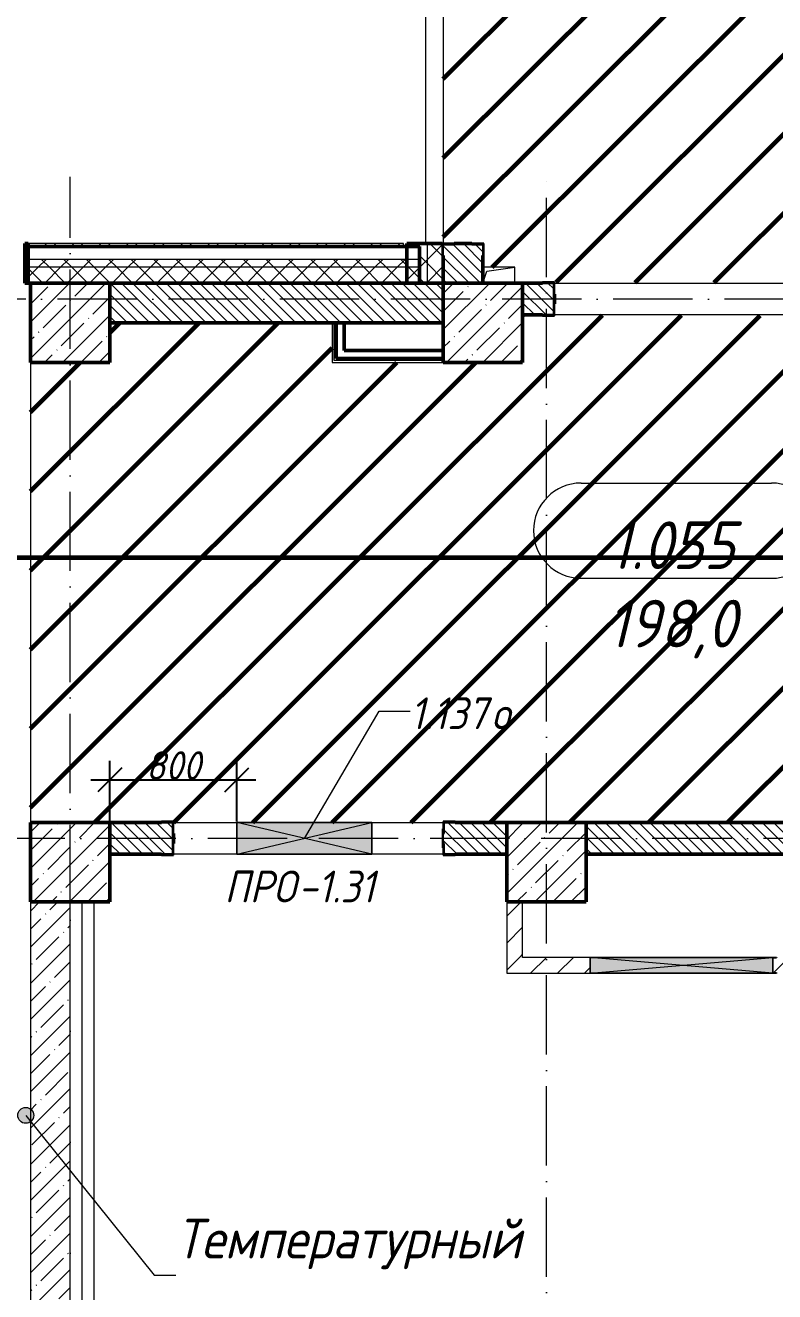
# Model space of a CAD drawing. Header units: millimetres. Extents: x -606178 to 312196, y -19338 to 632709.
# Drawn here: x -353963 to -349243, y 454918 to 462900 of the extents above; entities that cross this region are included whole.
import ezdxf

# ---------------------------------------------------------------- set-up
doc = ezdxf.new("R2010")
doc.units = ezdxf.units.MM
doc.linetypes.add('50_200_ШТРИХ_1Т_ш5_п1_п1_', pattern=[700, 500, -100, 0, -100])
for name, color, linetype, lineweight in [('6.4.1) Окр пт с инж. ПТ2.16', 3, 'Continuous', 60), ('A-____-____-DIMS', 7, 'Continuous', 9), ('A-DETL-____-OTLN-4', 7, 'Continuous', 18), ('A-DETL-GENF-OTLN', 7, 'Continuous', 9), ('A-FLOR-____-OTLN', 7, 'Continuous', 9), ('A-GENM-____-IDEN', 7, 'Continuous', 9), ('A-GENM-____-MCUT', 7, 'Continuous', 25), ('A-GENM-____-OTLN', 7, 'Continuous', 9), ('A-GENM-____-OTLN-1', 7, 'Continuous', 25), ('A-GLAZ-____-IDEN', 7, 'Continuous', 9), ('A-GLAZ-____-OTLN', 7, 'Continuous', 9), ('A-WALL-____-MCUT-1', 7, 'Continuous', 9), ('A-WALL-____-MCUT-2', 7, 'Continuous', 50), ('A-WALL-____-MCUT-3', 7, 'Continuous', 9), ('A-WALL-____-OTLN', 7, 'Continuous', 9), ('A-WALL-____-PATT-1', 7, 'Continuous', 9), ('A-WALL-FNSH-MCUT-1', 7, 'Continuous', 9), ('G-____-____-TEXT', 7, 'Continuous', 9), ('I-WALL-____-OTLN', 7, 'Continuous', 9), ('S-COLS-____-MCUT', 7, 'Continuous', 50), ('S-COLS-____-OTLN', 7, 'Continuous', 9), ('S-GRID-____-OTLN-1', 7, '50_200_ШТРИХ_1Т_ш5_п1_п1_', 9)]:
    doc.layers.add(name, color=color, linetype=linetype, lineweight=lineweight)
doc.layers.add('A-AREA-IDEN-1', color=7, linetype='Continuous', lineweight=9, true_color=0x000000)
doc.styles.add('ISOCPEUR_I', font='isocpeui.ttf', dxfattribs={"width": 0.9, "height": 2.5})
doc.styles.add('ISOCPEUR_I_10', font='isocpeui.ttf', dxfattribs={"width": 0.9, "height": 180})
doc.styles.add('ISOCPEUR_I_9', font='isocpeui.ttf', dxfattribs={"width": 0.9, "height": 250})
doc.dimstyles.new('ISO-1_8_0_9К_СРЕДНИЙ_Кладочные_3', dxfattribs={"dimscale": 304.8, "dimtxt": 179.276612, "dimasz": 0.492126, "dimexe": 0.393701, "dimexo": 0, "dimgap": 0, "dimtad": 1, "dimdec": 3, "dimrnd": 0.001, "dimdsep": 46, "dimtxsty": 'ISOCPEUR_I_10', "dimblk1": 'OBLIQUE', "dimblk2": 'OBLIQUE', "dimsah": 1, "dimcen": 0.09, "dimdle": 0.393701, "dimazin": 0, "dimtfac": 1, "dimtdec": 4, "dimtix": 1, "dimtmove": 0, "dimatfit": 3, "dimfxl": 1, "dimtvp": 1, "dimtolj": 1, "dimtzin": 0, "dimarcsym": 2})
pattern_1 = [(135, (-425830.77, 451794.26), (-35.35534, -35.35534), [])]
pattern_2 = [(45, (-425830.77, 451794.26), (-84.85281, 84.85281), [])]
pattern_3 = [(45, (-425830.77, 451794.26), (-70.71068, 70.71068), []), (135, (-425830.77, 451794.26), (-70.71068, -70.71068), [])]

# ---------------------------------------------------------------- blocks, each defined once
blk = doc.blocks.new('BSC_Колонна _Прямоугольная - 500х500-V65-АР1_План отверстий 1 этажа в осях 1-64_А-ГГ')
at = {"layer": 'S-COLS-____-OTLN'}
h = blk.add_hatch(dxfattribs=at)
h.set_pattern_fill('FP_97', color=256, style=0, pattern_type=2)
h.set_pattern_definition([(45, (-75150, -5831.04), (-114.04925, 114.04925), []), (45, (-75035.95, -5831.04), (-114.04925, 114.04925), [201.613, -40.323, 3.353, -36.97])])
h.paths.add_polyline_path([(-250, -250), (250, -250), (250, 250), (-250, 250)], flags=0)
at = {"layer": 'S-COLS-____-MCUT'}
for p, q in [((250, 250), (-250, 250)), ((-250, 250), (-250, -250)), ((250, -250), (250, 250)), ((-250, -250), (250, -250))]:
    blk.add_line(p, q, dxfattribs=at)
blk = doc.blocks.new('BSC_Колонна _Прямоугольная - 500х500-V124-АР1_План отверстий 1 этажа в осях 1-64_А-ГГ')
at = {"layer": 'S-COLS-____-OTLN'}
h = blk.add_hatch(dxfattribs=at)
h.set_pattern_fill('FP_157', color=256, style=0, pattern_type=2)
h.set_pattern_definition([(45, (-72150, -9231.04), (-114.04925, 114.04925), []), (45, (-72035.95, -9231.04), (-114.04925, 114.04925), [201.613, -40.323, 3.353, -36.97])])
h.paths.add_polyline_path([(-250, -250), (250, -250), (250, 250), (-250, 250)], flags=0)
at = {"layer": 'S-COLS-____-MCUT'}
for p, q in [((250, 250), (-250, 250)), ((-250, 250), (-250, -250)), ((250, -250), (250, 250)), ((-250, -250), (250, -250))]:
    blk.add_line(p, q, dxfattribs=at)
blk = doc.blocks.new('BSC_Колонна _Прямоугольная - 500х500-V141-АР1_План отверстий 1 этажа в осях 1-64_А-ГГ')
at = {"layer": 'S-COLS-____-OTLN'}
h = blk.add_hatch(dxfattribs=at)
h.set_pattern_fill('FP_175', color=256, style=0, pattern_type=2)
h.set_pattern_definition([(45, (-72150, -5831.04), (-114.04925, 114.04925), []), (45, (-72035.95, -5831.04), (-114.04925, 114.04925), [201.613, -40.323, 3.353, -36.97])])
h.paths.add_polyline_path([(-250, -250), (250, -250), (250, 250), (-250, 250)], flags=0)
at = {"layer": 'S-COLS-____-MCUT'}
for p, q in [((250, 250), (-250, 250)), ((-250, 250), (-250, -250)), ((250, -250), (250, 250)), ((-250, -250), (250, -250))]:
    blk.add_line(p, q, dxfattribs=at)
blk = doc.blocks.new('BSC_Колонна _Прямоугольная - 500х500-V150-АР1_План отверстий 1 этажа в осях 1-64_А-ГГ')
at = {"layer": 'S-COLS-____-OTLN'}
h = blk.add_hatch(dxfattribs=at)
h.set_pattern_fill('FP_185', color=256, style=0, pattern_type=2)
h.set_pattern_definition([(45, (-74750, -9231.04), (-114.04925, 114.04925), []), (45, (-74635.95, -9231.04), (-114.04925, 114.04925), [201.613, -40.323, 3.353, -36.97])])
h.paths.add_polyline_path([(-250, -250), (250, -250), (250, 250), (-250, 250), (-250, 103.4)], flags=0)
at = {"layer": 'S-COLS-____-MCUT'}
for p, q in [((250, 250), (-250, 250)), ((-250, 250), (-250, -250)), ((250, -250), (250, 250)), ((-250, -250), (250, -250))]:
    blk.add_line(p, q, dxfattribs=at)
blk = doc.blocks.new('Фахверк_СКБ_Уголок - 200_4010-27904266-АР1_План отверстий 1 этажа в осях 1-64_А-ГГ')
at = {"layer": 'A-GENM-____-MCUT'}
for p, q in [((125, 156), (50, 156)), ((50, 156), (50, 150)), ((50, 150), (119, 150)), ((119, 150), (119, 81)), ((119, 81), (125, 81)), ((125, 81), (125, 156)), ((125, 19), (119, 19)), ((119, 19), (119, -50)), ((125, -56), (125, 19)), ((119, -50), (50, -50)), ((50, -50), (50, -56)), ((50, -56), (125, -56))]:
    blk.add_line(p, q, dxfattribs=at)
blk = doc.blocks.new('Фахверк_СКБ_Уголок - 200_3600_1-27908329-АР1_План отверстий 1 этажа в осях 1-64_А-ГГ')
at = {"layer": 'A-GENM-____-MCUT'}
for p, q in [((125, 156), (50, 156)), ((50, 156), (50, 150)), ((50, 150), (119, 150)), ((119, 150), (119, 81)), ((119, 81), (125, 81)), ((125, 81), (125, 156)), ((125, 19), (119, 19)), ((119, 19), (119, -50)), ((125, -56), (125, 19)), ((119, -50), (50, -50)), ((50, -50), (50, -56)), ((50, -56), (125, -56))]:
    blk.add_line(p, q, dxfattribs=at)
blk = doc.blocks.new('154_Фахверк_СКБ_Швеллер - Тип_100_4010-28225412-АР1_План отверстий 1 этажа в осях 1-64_А-ГГ')
at = {"layer": 'A-GENM-____-MCUT'}
for p, q in [((150, 50), (175, 50)), ((175, 47), (150, 47)), ((175, 50), (175, 47)), ((150, -47), (175, -47)), ((175, -50), (150, -50)), ((175, -47), (175, -50))]:
    blk.add_line(p, q, dxfattribs=at)
blk = doc.blocks.new('154_Стойка_СКБ_Уголок - СМ-2530_200-28213945-АР1_План отверстий 1 этажа в осях 1-64_А-ГГ')
at = {"layer": 'A-GENM-____-MCUT'}
for p, q in [((125, 156), (125, 81)), ((200, 156), (125, 156)), ((125, 81), (131, 81)), ((131, 81), (131, 150)), ((131, 150), (200, 150)), ((200, 150), (200, 156)), ((131, 19), (125, 19)), ((125, 19), (125, -56)), ((131, -50), (131, 19)), ((125, -56), (200, -56)), ((200, -50), (131, -50)), ((200, -56), (200, -50))]:
    blk.add_line(p, q, dxfattribs=at)
blk = doc.blocks.new('Стойка_Влож_Полоса боковая - Полоса-28213942-АР1_План отверстий 1 этажа в осях 1-64_А-ГГ')
at = {"layer": 'A-GENM-____-OTLN'}
for p, q in [((-5, 60), (0, 60)), ((-5, -60), (-5, 60)), ((0, 31), (0, -31)), ((0, -60), (-5, -60))]:
    blk.add_line(p, q, dxfattribs=at)
blk = doc.blocks.new('Фахверк_СКБ_Уголок - 250_2700-27497298-АР1_План отверстий 1 этажа в осях 1-64_А-ГГ')
at = {"layer": 'A-GENM-____-MCUT'}
for p, q in [((200, 181), (125, 181)), ((125, 181), (125, 106)), ((131, 106), (131, 175)), ((131, 175), (200, 175)), ((200, 175), (200, 181)), ((125, 106), (131, 106)), ((131, -6), (125, -6)), ((125, -6), (125, -81)), ((131, -75), (131, -6)), ((200, -75), (131, -75)), ((200, -81), (200, -75)), ((125, -81), (200, -81))]:
    blk.add_line(p, q, dxfattribs=at)
blk = doc.blocks.new('AR_Отверстие прямоугольное _в плите_ - AR_Отверстие прямоугольное _в плите_-V170-АР1_План отверстий 1 этажа в осях 1-64_А-ГГ')
at = {"layer": 'A-GENM-____-OTLN'}
for p, q in [((100, 50), (-100, 50)), ((-100, -50), (-75, 25)), ((-75, 25), (100, 50)), ((100, -50), (100, 50))]:
    blk.add_line(p, q, dxfattribs=at)
blk = doc.blocks.new('Стены 6 - Стены 4-31195849-АР1_План отверстий 1 этажа в осях 1-64_А-ГГ')
at = {"layer": 'A-WALL-____-MCUT-2'}
for p, q in [((-1798.5, 41030.2), (-1798.5, 41010.2)), ((-1548.5, 41030.2), (-1798.5, 41030.2)), ((-1548.5, 41010.2), (-1548.5, 41030.2)), ((-1798.5, 41010.2), (-1548.5, 41010.2))]:
    blk.add_line(p, q, dxfattribs=at)
blk = doc.blocks.new('AR_Отверстие прямоугольное _в стене_ - AR_Отверстие прямоугольное _в стене__ОВ-36752766-АР1_План отверстий 1 этажа в осях 1-64_А-ГГ')
at = {"layer": 'A-GLAZ-____-OTLN'}
blk.add_hatch(color=256, dxfattribs=at).paths.add_polyline_path([(-425, -100), (425, -100), (425, 100), (-425, 100)], flags=0)
at = {"layer": 'A-DETL-GENF-OTLN'}
for p, q in [((-425, -100), (-425, 100)), ((-425, 100), (425, 100)), ((425, 100), (-425, -100)), ((-425, 100), (425, -100)), ((425, 100), (-425, 100)), ((-425, 100), (-425, -100)), ((425, 100), (425, -100)), ((425, -100), (425, 100)), ((425, -100), (-425, -100)), ((-425, -100), (425, -100))]:
    blk.add_line(p, q, dxfattribs=at)
blk = doc.blocks.new('AR_Отверстие прямоугольное _в стене_ - AR_Отверстие прямоугольное _в стене__ОВ-36863931-АР1_План отверстий 1 этажа в осях 1-64_А-ГГ')
at = {"layer": 'A-GLAZ-____-OTLN'}
blk.add_hatch(color=256, dxfattribs=at).paths.add_polyline_path([(575, 50), (-575, 50), (-575, -50), (575, -50)], flags=0)
at = {"layer": 'A-DETL-GENF-OTLN'}
for p, q in [((-575, -50), (-575, 50)), ((-575, 50), (575, 50)), ((575, 50), (-575, -50)), ((-575, 50), (575, -50)), ((575, 50), (-575, 50)), ((-575, 50), (-575, -50)), ((575, 50), (575, -50)), ((575, -50), (575, 50)), ((575, -50), (-575, -50)), ((-575, -50), (575, -50))]:
    blk.add_line(p, q, dxfattribs=at)
blk = doc.blocks.new('_Oblique')
at = {"color": 0, "linetype": 'ByBlock', "lineweight": -2}
blk.add_line((-0.5, -0.5), (0.5, 0.5), dxfattribs=at)
blk = doc.blocks.new('*D4210')
at = {"layer": 'A-____-____-DIMS', "color": 0, "lineweight": -2, "transparency": 16777216}
for p, q in [((-353430.8, 457875.3), (-353430.8, 458264.7)), ((-352630.8, 457881.3), (-352630.8, 458264.7)), ((-353550.8, 458144.7), (-352510.8, 458144.7))]:
    blk.add_line(p, q, dxfattribs=at)
at = {"layer": 'Defpoints', "color": 0, "transparency": 16777216}
for p in [(-352630.8, 458144.7), (-353430.8, 457875.3), (-352630.8, 457881.3)]:
    blk.add_point(p, dxfattribs=at)
at = {"layer": 'A-____-____-DIMS', "color": 0, "lineweight": -2, "transparency": 16777216, "xscale": 150, "yscale": 150, "zscale": 150, "rotation": 180}
blk.add_blockref('_Oblique', (-353430.8, 458144.7), dxfattribs=at)
at = {"layer": 'A-____-____-DIMS', "color": 0, "lineweight": -2, "transparency": 16777216, "xscale": 150, "yscale": 150, "zscale": 150}
blk.add_blockref('_Oblique', (-352630.8, 458144.7), dxfattribs=at)
at = {"layer": 'A-____-____-DIMS', "color": 0, "transparency": 16777216, "insert": (-353030.8, 458234.7), "char_height": 180, "width": 409.578, "attachment_point": 5, "style": 'ISOCPEUR_I_10'}
blk.add_mtext('\\A1;800', dxfattribs=at)
blk = doc.blocks.new('AAR_СКБ_Марка_помещения_1_5 ммп - Номер _ Площадь-27962135-АИ_План этажа_Стены_1')
at = {"layer": 'A-AREA-IDEN-1'}
for p, q in [((-2.987, 3), (3.013, 3)), ((-2.987, 0), (3.013, 0))]:
    blk.add_line(p, q, dxfattribs=at)
for centre, start, end in [((-2.987, 1.5), 90, 270), ((3.013, 1.5), 270, 90)]:
    blk.add_arc(centre, 1.5, start, end, dxfattribs=at)

msp = doc.modelspace()

# ---------------------------------------------------------------- hatches: boundary and pattern name
at = {"layer": '6.4.1) Окр пт с инж. ПТ2.16'}
h = msp.add_hatch(dxfattribs=at)
h.set_pattern_fill('ANSI31', color=256, scale=111)
h.paths.add_polyline_path([(-348330.7712, 493275.3011), (-351330.7712, 493275.3011), (-351330.7712, 488600.3011), (-351330.7712, 488350.3011), (-351330.7712, 470600.3011), (-351330.7712, 470350.3011), (-351330.7712, 464625.3011), (-351080.7712, 464625.3011), (-351080.7712, 464725.3011), (-350880.7712, 464725.3011), (-350880.7712, 464625.3011), (-350830.7712, 464625.3011), (-350830.7712, 464125.3011), (-350880.7712, 464125.3011), (-350880.7712, 464025.3011), (-351080.7712, 464025.3011), (-351080.7712, 464125.3011), (-351330.7712, 464125.3011), (-351330.7712, 461525.3011), (-351261.7712, 461525.3011), (-351149.7712, 461525.3011), (-351074.7712, 461525.3011), (-351074.7712, 461450.3011), (-351077.3426, 461375.3011), (-350880.7712, 461375.3011), (-350880.7712, 461275.3011), (-350830.7712, 461275.3011), (-350705.7712, 461275.3011), (-350705.7712, 461281.3011), (-350630.7712, 461281.3011), (-348530.7712, 461275.3011), (-348530.7712, 461281.3011), (-348455.7712, 461281.3011), (-348330.7712, 461275.3011), (-348330.7712, 463425.3011), (-348330.7712, 463925.3011), (-348330.7712, 463975.3011), (-348330.7712, 464125.3011), (-348330.7712, 464625.3011), (-348330.7712, 467875.3011), (-348330.7712, 468375.3011), (-348330.7712, 470225.3011), (-348330.7712, 470725.3011), (-348330.7712, 476225.3011), (-348330.7712, 476725.3011), (-348330.7712, 482225.3011), (-348330.7712, 482725.3011), (-348330.7712, 488225.3011), (-348330.7712, 488725.3011)])
h.paths.add_polyline_path([(-350980.7712, 489970.3011), (-350980.7712, 489770.3011), (-351080.7712, 489770.3011), (-351080.7712, 489970.3011)], flags=16)
h.paths.add_polyline_path([(-350980.7712, 484216.8493), (-350980.7712, 484016.8493), (-351080.7712, 484016.8493), (-351080.7712, 484216.8493)], flags=16)
h.paths.add_polyline_path([(-350980.7712, 480895.3011), (-350980.7712, 480695.3011), (-351080.7712, 480695.3011), (-351080.7712, 480895.3011)], flags=16)
h.paths.add_polyline_path([(-350980.7712, 477771.4542), (-350980.7712, 477571.4542), (-351080.7712, 477571.4542), (-351080.7712, 477771.4542)], flags=16)
h.paths.add_polyline_path([(-350979.2564, 472555.3011), (-350979.2564, 472355.3011), (-351079.2564, 472355.3011), (-351079.2564, 472555.3011)], flags=16)
h.paths.add_polyline_path([(-350980.7712, 469805.1137), (-350980.7712, 469605.1137), (-351080.7712, 469605.1137), (-351080.7712, 469805.1137)], flags=16)
h = msp.add_hatch(dxfattribs=at)
h.set_pattern_fill('ANSI31', color=256, scale=111)
h.paths.add_polyline_path([(-332580.7712, 460205.3011), (-332580.7712, 461055.3011), (-332580.7712, 461475.3011), (-332586.7712, 461475.3011), (-332586.7712, 461550.3011), (-332580.7712, 461875.3011), (-332580.7712, 462375.3011), (-332580.7712, 462675.3011), (-332780.7712, 462675.3011), (-332980.7712, 462675.3011), (-336580.7712, 462675.3011), (-337430.7712, 462675.3011), (-337630.7712, 462675.3011), (-342430.7712, 462675.3011), (-342630.7712, 462675.3011), (-343555.7712, 462675.3011), (-343555.7712, 462669.3011), (-343630.7712, 462669.3011), (-343630.7712, 462675.3011), (-344175.7712, 462675.3011), (-344375.7712, 462675.3011), (-344630.7712, 462675.3011), (-344630.7712, 462669.3011), (-344705.7712, 462669.3011), (-345655.7712, 462675.3011), (-345655.7712, 462669.3011), (-345730.7712, 462669.3011), (-345730.7712, 462675.3011), (-346110.7712, 462675.3011), (-346310.7712, 462675.3011), (-346880.7712, 462675.3011), (-346880.7712, 462669.3011), (-346955.7712, 462669.3011), (-347830.7712, 462673.4188), (-347830.7712, 461775.3011), (-347830.7712, 461375.3011), (-347830.7712, 461325.3011), (-347830.7712, 461275.3011), (-347830.7712, 460775.3011), (-348330.7712, 460775.3011), (-348330.7712, 461075.3011), (-348455.7712, 461075.3011), (-348455.7712, 461069.3011), (-348530.7712, 461069.3011), (-350630.7712, 461075.3011), (-350630.7712, 461069.3011), (-350705.7712, 461069.3011), (-350830.7712, 461075.3011), (-350830.7712, 460775.3011), (-351330.7712, 460775.3011), (-352030.7712, 460775.3011), (-352030.7712, 461025.3011), (-353430.7712, 461025.3011), (-353430.7712, 460775.3011), (-353930.7712, 460775.3011), (-353930.7712, 457875.3011), (-353430.7712, 457875.3011), (-353105.7712, 457875.3011), (-353105.7712, 457881.3011), (-353030.7712, 457881.3011), (-353030.7712, 457875.3011), (-352630.7712, 457875.3011), (-351780.7712, 457875.3011), (-351330.7712, 457875.3011), (-351330.7712, 457881.3011), (-351255.7712, 457881.3011), (-350930.7712, 457875.3011), (-350430.7712, 457875.3011), (-347605.7712, 457875.3011), (-347605.7712, 457881.3011), (-347530.7712, 457881.3011), (-347530.7712, 457875.3011), (-347280.7712, 457875.3011), (-346880.7712, 457875.3011), (-346830.7712, 457875.3011), (-346830.7712, 457881.3011), (-346755.7712, 457881.3011), (-346605.7712, 457875.3011), (-346605.7712, 457881.3011), (-346530.7712, 457881.3011), (-346530.7712, 457875.3011), (-346200.7712, 457875.3011), (-345900.7712, 457875.3011), (-345830.7712, 457875.3011), (-345830.7712, 457881.3011), (-345755.7712, 457881.3011), (-345530.7712, 457875.3011), (-345130.7712, 457875.3011), (-344680.7712, 457875.3011), (-344080.7712, 457875.3011), (-342480.7712, 457875.3011), (-342030.7712, 457875.3011), (-340930.7712, 457875.3011), (-340530.7712, 457875.3011), (-339530.7712, 457875.3011), (-338630.7712, 457875.3011), (-337030.7712, 457875.3011), (-336580.7712, 457875.3011), (-336080.7712, 457875.3011), (-336080.7712, 457275.3011), (-336580.7712, 457275.3011), (-336580.7712, 454275.3011), (-336080.7712, 454275.3011), (-336080.7712, 453675.3011), (-336080.7712, 450725.3011), (-336080.7712, 450125.3011), (-335555.7712, 450125.3011), (-335555.7712, 450131.3011), (-335480.7712, 450131.3011), (-333680.7712, 450125.3011), (-333680.7712, 450131.3011), (-333605.7712, 450131.3011), (-332780.7712, 450126.4719), (-332780.7712, 450225.3011), (-332580.7712, 450225.3011), (-332580.7712, 450375.3011), (-332580.7712, 450700.3011), (-332586.7712, 450700.3011), (-332586.7712, 450775.3011), (-332580.7712, 450775.3011), (-332580.7712, 451205.3011), (-332580.7712, 452055.3011), (-332580.7712, 452406.3011), (-332586.7712, 452406.3011), (-332586.7712, 452481.3011), (-332580.7712, 452875.3011), (-332580.7712, 453375.3011), (-332580.7712, 454600.3011), (-332586.7712, 454600.3011), (-332586.7712, 454675.3011), (-332540.7712, 454675.3011), (-332540.7712, 454680.3011), (-332420.7712, 454680.3011), (-332380.7712, 454675.9533), (-332380.7712, 455575.3011), (-332420.7712, 455575.3011), (-332420.7712, 455570.3011), (-332540.7712, 455570.3011), (-332586.7712, 455575.3011), (-332586.7712, 455650.3011), (-332580.7712, 456125.3011), (-332580.7712, 456525.3011), (-332580.7712, 457000.3011), (-332586.7712, 457000.3011), (-332586.7712, 457075.3011), (-332580.7712, 457075.3011), (-332580.7712, 457775.3011), (-332586.7712, 457775.3011), (-332586.7712, 457850.3011), (-332580.7712, 458000.3011), (-332586.7712, 458000.3011), (-332586.7712, 458075.3011), (-332580.7712, 458775.3011), (-332586.7712, 458775.3011), (-332586.7712, 458875.3011), (-332580.7712, 458875.3011), (-332580.7712, 459375.3011), (-332580.7712, 459700.3011), (-332586.7712, 459700.3011), (-332586.7712, 459775.3011), (-332580.7712, 459775.3011)])
at = {"layer": 'A-WALL-____-PATT-1'}
h = msp.add_hatch(dxfattribs=at)
h.set_pattern_fill('FP_1', color=256, style=0, pattern_type=2)
h.set_pattern_definition(pattern_3)
h.paths.add_polyline_path([(-351480.7712, 461275.3011), (-351430.7712, 461275.3011), (-351430.7712, 461525.3011), (-351480.7712, 461525.3011)], flags=0)
h.paths.add_polyline_path([(-351430.7712, 494725.3011), (-351430.7712, 494775.3011), (-351480.7712, 494775.3011), (-351480.7712, 494725.3011)], flags=0)
h = msp.add_hatch(dxfattribs=at)
h.set_pattern_fill('FP_1', color=256, style=0, pattern_type=2)
h.set_pattern_definition(pattern_3)
h.paths.add_polyline_path([(-351336.7712, 461275.3011), (-351330.7712, 461275.3011), (-351330.7712, 461450.3011), (-351336.7712, 461450.3011), (-351336.7712, 461525.3011), (-351430.7712, 461525.3011), (-351430.7712, 461275.3011), (-351351.9886, 461275.3011)], flags=0)
h.paths.add_polyline_path([(-351430.7712, 494725.3011), (-351330.7712, 494725.3011), (-351330.7712, 494775.3011), (-351430.7712, 494775.3011)], flags=0)
h = msp.add_hatch(dxfattribs=at)
h.set_pattern_fill('FP_3', color=256, style=0, pattern_type=2)
h.set_pattern_definition([(45, (-425830.77, 451794.26), (-85.53659, 85.53659), []), (45, (-425773.75, 451794.26), (-85.53659, 85.53659), [])])
h.paths.add_polyline_path([(-351580.7712, 461505.3011), (-351580.7712, 461525.3011), (-353945.7712, 461525.3011), (-353945.7712, 461505.3011), (-351612.2212, 461505.3011)], flags=0)
h = msp.add_hatch(dxfattribs=at)
h.set_pattern_fill('FP_6', color=256, style=0, pattern_type=2)
h.set_pattern_definition(pattern_1)
h.paths.add_polyline_path([(-351330.7712, 461275.3011), (-351080.7712, 461275.3011), (-351080.7712, 461519.3011), (-351149.7712, 461519.3011), (-351149.7712, 461525.3011), (-351261.7712, 461525.3011), (-351261.7712, 461519.3011), (-351330.7712, 461519.3011), (-351330.7712, 461450.3011)], flags=0)
h = msp.add_hatch(dxfattribs=at)
h.set_pattern_fill('FP_1', color=256, style=0, pattern_type=2)
h.set_pattern_definition(pattern_3)
h.paths.add_polyline_path([(-351480.7712, 461375.3011), (-351480.7712, 461425.3011), (-353945.7712, 461425.3011), (-353945.7712, 461375.3011), (-351612.2212, 461375.3011)], flags=0)
h = msp.add_hatch(dxfattribs=at)
h.set_pattern_fill('FP_1', color=256, style=0, pattern_type=2)
h.set_pattern_definition(pattern_3)
h.paths.add_polyline_path([(-351480.7712, 461275.3011), (-351480.7712, 461375.3011), (-353945.7712, 461375.3011), (-353945.7712, 461275.3011), (-351612.2212, 461275.3011)], flags=0)
h = msp.add_hatch(dxfattribs=at)
h.set_pattern_fill('FP_6', color=256, style=0, pattern_type=2)
h.set_pattern_definition(pattern_1)
h.paths.add_polyline_path([(-353379.6855, 461025.3011), (-351330.7712, 461025.3011), (-351330.7712, 461275.3011), (-353430.7712, 461275.3011), (-353430.7712, 461025.3011)], flags=0)
h = msp.add_hatch(dxfattribs=at)
h.set_pattern_fill('FP_6', color=256, style=0, pattern_type=2)
h.set_pattern_definition(pattern_1)
h.paths.add_polyline_path([(-348524.7712, 461075.3011), (-348330.7712, 461075.3011), (-348330.7712, 461275.3011), (-348524.7712, 461275.3011), (-348524.7712, 461206.3011), (-348530.7712, 461206.3011), (-348530.7712, 461144.3011), (-348524.7712, 461144.3011), (-348524.7712, 461081.3011)], flags=0)
h.paths.add_polyline_path([(-350636.7712, 461075.3011), (-350636.7712, 461144.3011), (-350630.7712, 461144.3011), (-350630.7712, 461206.3011), (-350636.7712, 461206.3011), (-350636.7712, 461275.3011), (-350830.7712, 461275.3011), (-350830.7712, 461075.3011), (-350705.7712, 461075.3011)], flags=0)
h = msp.add_hatch(dxfattribs=at)
h.set_pattern_fill('FP_6', color=256, style=0, pattern_type=2)
h.set_pattern_definition(pattern_1)
h.paths.add_polyline_path([(-350930.7712, 457675.3011), (-350930.7712, 457875.3011), (-351324.7712, 457875.3011), (-351324.7712, 457806.3011), (-351330.7712, 457806.3011), (-351330.7712, 457744.3011), (-351324.7712, 457744.3011), (-351324.7712, 457675.3011), (-351255.7712, 457675.3011)], flags=0)
h.paths.add_polyline_path([(-353430.7712, 457675.3011), (-353036.7712, 457675.3011), (-353036.7712, 457744.3011), (-353030.7712, 457744.3011), (-353030.7712, 457806.3011), (-353036.7712, 457806.3011), (-353036.7712, 457875.3011), (-353430.7712, 457875.3011), (-353430.7712, 457806.3011)], flags=0)
h = msp.add_hatch(dxfattribs=at)
h.set_pattern_fill('FP_6', color=256, style=0, pattern_type=2)
h.set_pattern_definition(pattern_1)
h.paths.add_polyline_path([(-345130.7712, 457675.3011), (-344680.7712, 457675.3011), (-344680.7712, 457875.3011), (-345130.7712, 457875.3011), (-345130.7712, 457797.0403)], flags=0)
h.paths.add_polyline_path([(-345824.7712, 457675.3011), (-345530.7712, 457675.3011), (-345530.7712, 457875.3011), (-345824.7712, 457875.3011), (-345824.7712, 457806.3011), (-345830.7712, 457806.3011), (-345830.7712, 457744.3011), (-345824.7712, 457744.3011), (-345824.7712, 457676.3446)], flags=0)
h.paths.add_polyline_path([(-347536.7712, 457675.3011), (-347536.7712, 457744.3011), (-347530.7712, 457744.3011), (-347530.7712, 457806.3011), (-347536.7712, 457806.3011), (-347536.7712, 457875.3011), (-350430.7712, 457875.3011), (-350430.7712, 457675.3011), (-347605.7712, 457675.3011)], flags=0)
h.paths.add_polyline_path([(-346824.7712, 457675.3011), (-346536.7712, 457675.3011), (-346536.7712, 457744.3011), (-346530.7712, 457744.3011), (-346530.7712, 457806.3011), (-346536.7712, 457806.3011), (-346536.7712, 457875.3011), (-346824.7712, 457875.3011), (-346824.7712, 457806.3011), (-346830.7712, 457806.3011), (-346830.7712, 457744.3011), (-346824.7712, 457744.3011), (-346824.7712, 457679.3011)], flags=0)
h = msp.add_hatch(dxfattribs=at)
h.set_pattern_fill('FP_27', color=256, style=0, pattern_type=2)
h.set_pattern_definition([(45, (-425830.77, 451794.26), (-114.04925, 114.04925), []), (45, (-425716.72, 451794.26), (-114.04925, 114.04925), [201.612, -40.322, 3.353, -36.97])])
h.paths.add_polyline_path([(-353680.7712, 450375.3011), (-353680.7712, 457375.3011), (-353930.7712, 457375.3011), (-353930.7712, 450375.3011)], flags=0)
h = msp.add_hatch(dxfattribs=at)
h.set_pattern_fill('FP_4', color=256, style=0, pattern_type=2)
h.set_pattern_definition(pattern_2)
h.paths.add_polyline_path([(-350830.7712, 457025.3011), (-350830.7712, 457375.3011), (-350930.7712, 457375.3011), (-350930.7712, 457025.3011)], flags=0)
h = msp.add_hatch(dxfattribs=at)
h.set_pattern_fill('FP_4', color=256, style=0, pattern_type=2)
h.set_pattern_definition(pattern_2)
h.paths.add_polyline_path([(-345730.7712, 456925.3011), (-345730.7712, 457025.3011), (-347730.7712, 457025.3011), (-347730.7712, 456925.3011), (-346309.8283, 456925.3011)], flags=0)
h.paths.add_polyline_path([(-348180.7712, 456925.3011), (-348180.7712, 457025.3011), (-349230.7712, 457025.3011), (-349230.7712, 457022.3011), (-349255.7712, 457022.3011), (-349255.7712, 456928.3011), (-349230.7712, 456928.3011), (-349230.7712, 456925.3011)], flags=0)
h.paths.add_polyline_path([(-350930.7712, 456925.3011), (-350405.7712, 456925.3011), (-350405.7712, 457025.3011), (-350930.7712, 457025.3011)], flags=0)
at = {"layer": 'G-____-____-TEXT'}
h = msp.add_hatch(color=256, dxfattribs=at)
edge = h.paths.add_edge_path(flags=0)
edge.add_arc((-353960.7767, 456029.6654), 50, 0, 360)

# ---------------------------------------------------------------- linework, layer by layer
at = {"layer": '6.4.1) Окр пт с инж. ПТ2.16', "color": 1}
msp.add_lwpolyline([(-340001.2234, 457875.3011), (-340001.2234, 459544.4619), (-423566.7138, 459544.4619), (-423566.7138, 457875.3011)], dxfattribs=at)
at = {"layer": 'A-DETL-____-OTLN-4'}
for p, q in [((-353605.7712, 450375.3011), (-353605.7712, 457375.3011)), ((-353530.7712, 450375.3011), (-353530.7712, 457375.3011))]:
    msp.add_line(p, q, dxfattribs=at)
at = {"layer": 'A-FLOR-____-OTLN'}
msp.add_line((-353930.7712, 460775.3011), (-353930.7712, 457875.3011), dxfattribs=at)
at = {"layer": 'A-GLAZ-____-IDEN'}
for p, q in [((-352205.7712, 457775.3011), (-351733.4628, 458576.4544)), ((-351733.4628, 458576.4544), (-351538.3806, 458576.4544))]:
    msp.add_line(p, q, dxfattribs=at)
at = {"layer": 'A-WALL-____-MCUT-1'}
for p, q in [((-353930.7712, 457375.3011), (-353930.7712, 450375.3011)), ((-353680.7712, 450375.3011), (-353680.7712, 457375.3011))]:
    msp.add_line(p, q, dxfattribs=at)
at = {"layer": 'A-WALL-____-MCUT-2'}
for p, q in [((-351560.7712, 461525.3011), (-351560.7712, 461275.3011)), ((-351336.7712, 461525.3011), (-351560.7712, 461525.3011)), ((-351149.7712, 461525.3011), (-351261.7712, 461525.3011)), ((-351480.7712, 461505.3011), (-353945.7712, 461505.3011)), ((-353945.7712, 461505.3011), (-353945.7712, 461275.3011)), ((-351480.7712, 461275.3011), (-351480.7712, 461505.3011)), ((-351330.7712, 461275.3011), (-351330.7712, 461450.3011)), ((-351080.7712, 461275.3011), (-351080.7712, 461450.3011)), ((-353945.7712, 461275.3011), (-353930.7712, 461275.3011)), ((-351330.7712, 461275.3011), (-353430.7712, 461275.3011)), ((-350705.7712, 461275.3011), (-350830.7712, 461275.3011)), ((-350630.7712, 461144.3011), (-350630.7712, 461206.3011)), ((-350830.7712, 461075.3011), (-350705.7712, 461075.3011)), ((-353430.7712, 461025.3011), (-351330.7712, 461025.3011)), ((-352005.7712, 460800.3011), (-352005.7712, 461025.3011)), ((-351955.7712, 460850.3011), (-351955.7712, 461025.3011)), ((-351330.7712, 460800.3011), (-352005.7712, 460800.3011)), ((-351330.7712, 460850.3011), (-351955.7712, 460850.3011)), ((-353105.7712, 457875.3011), (-353430.7712, 457875.3011)), ((-350930.7712, 457875.3011), (-351255.7712, 457875.3011)), ((-347605.7712, 457875.3011), (-350430.7712, 457875.3011)), ((-353030.7712, 457744.3011), (-353030.7712, 457806.3011)), ((-353430.7712, 457675.3011), (-353105.7712, 457675.3011)), ((-351255.7712, 457675.3011), (-350930.7712, 457675.3011)), ((-350430.7712, 457675.3011), (-347605.7712, 457675.3011))]:
    msp.add_line(p, q, dxfattribs=at)
at = {"layer": 'A-WALL-____-MCUT-3'}
for p, q in [((-351480.7712, 461275.3011), (-351480.7712, 461525.3011)), ((-351430.7712, 461275.3011), (-351430.7712, 461525.3011)), ((-351480.7712, 461425.3011), (-353945.7712, 461425.3011)), ((-351480.7712, 461375.3011), (-353945.7712, 461375.3011)), ((-352018.2712, 460787.8011), (-352018.2712, 461025.3011)), ((-351330.7712, 460787.8011), (-352018.2712, 460787.8011))]:
    msp.add_line(p, q, dxfattribs=at)
at = {"layer": 'A-WALL-____-OTLN'}
for p, q in [((-351440.7712, 461525.3011), (-351440.7712, 464190.3011)), ((-351330.7712, 464125.3011), (-351330.7712, 461525.3011))]:
    msp.add_line(p, q, dxfattribs=at)
at = {"layer": 'A-WALL-FNSH-MCUT-1'}
for p, q in [((-351580.7712, 461525.3011), (-353945.7712, 461525.3011)), ((-353945.7712, 461525.3011), (-353945.7712, 461505.3011)), ((-351580.7712, 461505.3011), (-351580.7712, 461525.3011)), ((-352030.7712, 461025.3011), (-352030.7712, 460775.3011)), ((-352030.7712, 460775.3011), (-351330.7712, 460775.3011)), ((-350930.7712, 457375.3011), (-350930.7712, 456925.3011)), ((-350830.7712, 457025.3011), (-350830.7712, 457375.3011)), ((-350405.7712, 457025.3011), (-350830.7712, 457025.3011)), ((-350930.7712, 456925.3011), (-350405.7712, 456925.3011))]:
    msp.add_line(p, q, dxfattribs=at)
at = {"layer": 'G-____-____-TEXT'}
for p, q in [((-353960.7767, 456029.6654), (-353152.7233, 455022.282)), ((-353152.7233, 455022.282), (-353014.4339, 455022.282))]:
    msp.add_line(p, q, dxfattribs=at)
msp.add_circle((-353960.7767, 456029.6654), 50, dxfattribs=at)
at = {"layer": 'I-WALL-____-OTLN'}
for p, q in [((-350630.7712, 461275.3011), (-348530.7712, 461275.3011)), ((-348530.7712, 461075.3011), (-350630.7712, 461075.3011)), ((-353030.7712, 457875.3011), (-352630.7712, 457875.3011)), ((-351780.7712, 457875.3011), (-351330.7712, 457875.3011)), ((-352630.7712, 457675.3011), (-353030.7712, 457675.3011)), ((-351330.7712, 457675.3011), (-351780.7712, 457675.3011))]:
    msp.add_line(p, q, dxfattribs=at)
at = {"layer": 'S-GRID-____-OTLN-1'}
for p, q in [((-353680.7712, 447559.231), (-353680.7712, 461944.7985)), ((-350680.7712, 447311.6528), (-350680.7712, 461944.7985)), ((-321756.3646, 461175.3011), (-430287.1336, 461175.3011)), ((-335511.9839, 457775.3011), (-430499.5414, 457775.3011))]:
    msp.add_line(p, q, dxfattribs=at)

# ---------------------------------------------------------------- block references
at = {"layer": 'A-AREA-IDEN-1', "xscale": 199.9999999999999, "yscale": 199.9999999999999, "zscale": 199.9999999999999}
msp.add_blockref('AAR_СКБ_Марка_помещения_1_5 ммп - Номер _ Площадь-27962135-АИ_План этажа_Стены_1', (-349865.03, 459415.1814), dxfattribs=at)
at = {"layer": 'A-GENM-____-OTLN'}
for name, p in [('AR_Отверстие прямоугольное _в плите_ - AR_Отверстие прямоугольное _в плите_-V170-АР1_План отверстий 1 этажа в осях 1-64_А-ГГ', (-350980.7712, 461325.3011)), ('Стойка_Влож_Полоса боковая - Полоса-28213942-АР1_План отверстий 1 этажа в осях 1-64_А-ГГ', (-351330.7712, 457775.3011))]:
    msp.add_blockref(name, p, dxfattribs=at)
at = {"layer": 'A-GENM-____-OTLN-1', "rotation": 270}
msp.add_blockref('Фахверк_СКБ_Уголок - 250_2700-27497298-АР1_План отверстий 1 этажа в осях 1-64_А-ГГ', (-351255.7712, 461650.3011), dxfattribs=at)
at = {"layer": 'A-GENM-____-OTLN-1'}
for name, p in [('Фахверк_СКБ_Уголок - 200_3600_1-27908329-АР1_План отверстий 1 этажа в осях 1-64_А-ГГ', (-350755.7712, 461125.3011)), ('Фахверк_СКБ_Уголок - 200_4010-27904266-АР1_План отверстий 1 этажа в осях 1-64_А-ГГ', (-353155.7712, 457725.3011)), ('154_Стойка_СКБ_Уголок - СМ-2530_200-28213945-АР1_План отверстий 1 этажа в осях 1-64_А-ГГ', (-351455.7712, 457725.3011)), ('154_Фахверк_СКБ_Швеллер - Тип_100_4010-28225412-АР1_План отверстий 1 этажа в осях 1-64_А-ГГ', (-349405.7712, 456975.3011))]:
    msp.add_blockref(name, p, dxfattribs=at)
at = {"layer": 'A-GLAZ-____-OTLN', "rotation": 180}
for name, p in [('AR_Отверстие прямоугольное _в стене_ - AR_Отверстие прямоугольное _в стене__ОВ-36752766-АР1_План отверстий 1 этажа в осях 1-64_А-ГГ', (-352205.7712, 457775.3011)), ('AR_Отверстие прямоугольное _в стене_ - AR_Отверстие прямоугольное _в стене__ОВ-36863931-АР1_План отверстий 1 этажа в осях 1-64_А-ГГ', (-349830.7712, 456975.3011))]:
    msp.add_blockref(name, p, dxfattribs=at)
at = {"layer": 'A-WALL-____-OTLN', "rotation": 89.9999999999999}
msp.add_blockref('Стены 6 - Стены 4-31195849-АР1_План отверстий 1 этажа в осях 1-64_А-ГГ', (-312935.5292, 463073.8129), dxfattribs=at)
at = {"layer": 'S-COLS-____-OTLN'}
for name, p in [('BSC_Колонна _Прямоугольная - 500х500-V124-АР1_План отверстий 1 этажа в осях 1-64_А-ГГ', (-353680.7712, 461025.3011)), ('BSC_Колонна _Прямоугольная - 500х500-V150-АР1_План отверстий 1 этажа в осях 1-64_А-ГГ', (-351080.7712, 461025.3011)), ('BSC_Колонна _Прямоугольная - 500х500-V141-АР1_План отверстий 1 этажа в осях 1-64_А-ГГ', (-353680.7712, 457625.3011)), ('BSC_Колонна _Прямоугольная - 500х500-V65-АР1_План отверстий 1 этажа в осях 1-64_А-ГГ', (-350680.7712, 457625.3011))]:
    msp.add_blockref(name, p, dxfattribs=at)

# ---------------------------------------------------------------- texts
at = {"layer": 'A-AREA-IDEN-1', "char_height": 300, "attachment_point": 8, "line_spacing_factor": 1.139951, "style": 'ISOCPEUR_I'}
for s, insert, width in [('\\pxqc,t8.46667,16.93333,25.4,33.86667,42.33333,50.8,59.26667,67.73333,76.2,84.66667,93.13333,101.6,110.06667,118.53333,127,135.46667,143.93333,152.4,160.86667,169.33333,177.8,186.26667,194.73333,203.2,211.66667,220.13333,228.6,237.06667,245.53333,254,262.46667,270.93333;{1.055}', (-349890.4591, 459473.5112), 900), ('\\pxqc,t8.46667,16.93333,25.4,33.86667,42.33333,50.8,59.26667,67.73333,76.2,84.66667,93.13333,101.6,110.06667,118.53333,127,135.46667,143.93333,152.4,160.86667,169.33333,177.8,186.26667,194.73333,203.2,211.66667,220.13333,228.6,237.06667,245.53333,254,262.46667,270.93333;{198,0}', (-349890.4591, 458909.5633), 914)]:
    msp.add_mtext(s, dxfattribs=dict(at, insert=insert, width=width))
at = {"layer": 'A-GENM-____-IDEN', "char_height": 200, "attachment_point": 1, "style": 'ISOCPEUR_I_9'}
for s, insert, width in [('ПРО', (-352709.0839, 457572.1796), 562.784625), ('-1.31', (-352244.7402, 457572.1796), 620.506125)]:
    msp.add_mtext(s, dxfattribs=dict(at, insert=insert, width=width))
at = {"layer": 'A-GLAZ-____-IDEN', "char_height": 200, "attachment_point": 1, "style": 'ISOCPEUR_I_9'}
for s, insert, width in [('1.137', (-351538.3806, 458664.069), 620.506125), ('\\fISOCPEUR|b0|i1|c204|p34|;\\W.9;о', (-351026.4118, 458664.069), 158.734125)]:
    msp.add_mtext(s, dxfattribs=dict(at, insert=insert, width=width))
at = {"layer": 'G-____-____-TEXT', "insert": (-353014.4339, 455378.1361), "char_height": 250, "width": 2763.416813, "attachment_point": 1, "style": 'ISOCPEUR_I'}
msp.add_mtext('Температурный', dxfattribs=at)

# ---------------------------------------------------------------- dimensions: what is measured, and where the dimension line sits
at = {"layer": 'A-____-____-DIMS'}
dim = msp.add_linear_dim(base=(-352630.7712, 458144.7359), p1=(-353430.7712, 457875.3011), p2=(-352630.7712, 457881.3011), dimstyle='ISO-1_8_0_9К_СРЕДНИЙ_Кладочные_3', override={"dimpost": '<>', "dimfxl": 800.0225}, dxfattribs=at)
dim.commit()
dim.dimension.update_dxf_attribs({"geometry": '*D4210', "text_midpoint": (-353030.7712, 458234.7359)})

doc.saveas('drawing.dxf')
